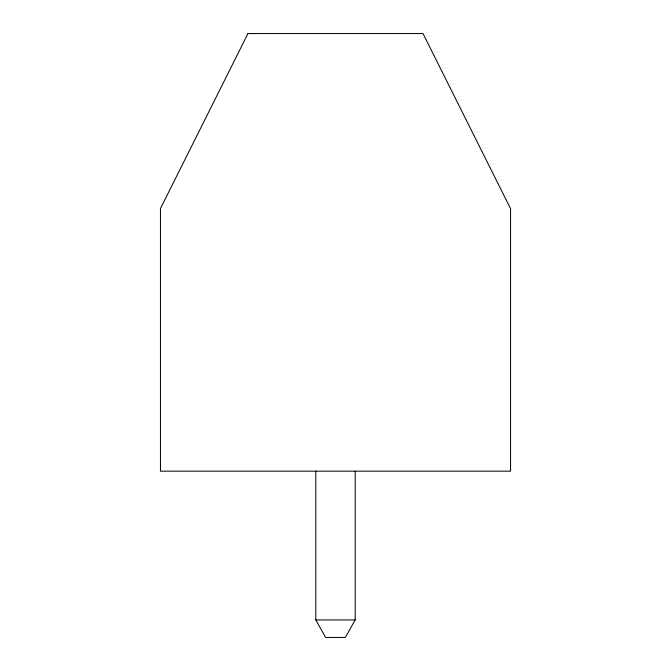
<?xml version="1.0" encoding="UTF-8"?>
<svg xmlns="http://www.w3.org/2000/svg" width="671" height="671" viewBox="0 0 671 671"><rect width="100%" height="100%" fill="white"/><g stroke="black" fill="none" stroke-linecap="round" stroke-linejoin="round"><path stroke-width="1.01" d="M355.194 471.159L355.194 619.945L345.347 637.45L325.653 637.45L315.806 619.945L315.806 471.159M315.806 619.945L355.194 619.945M247.976 33.55L160.453 208.597L160.453 471.159L510.547 471.159L510.547 208.597L423.024 33.55L247.976 33.55"/></g></svg>
